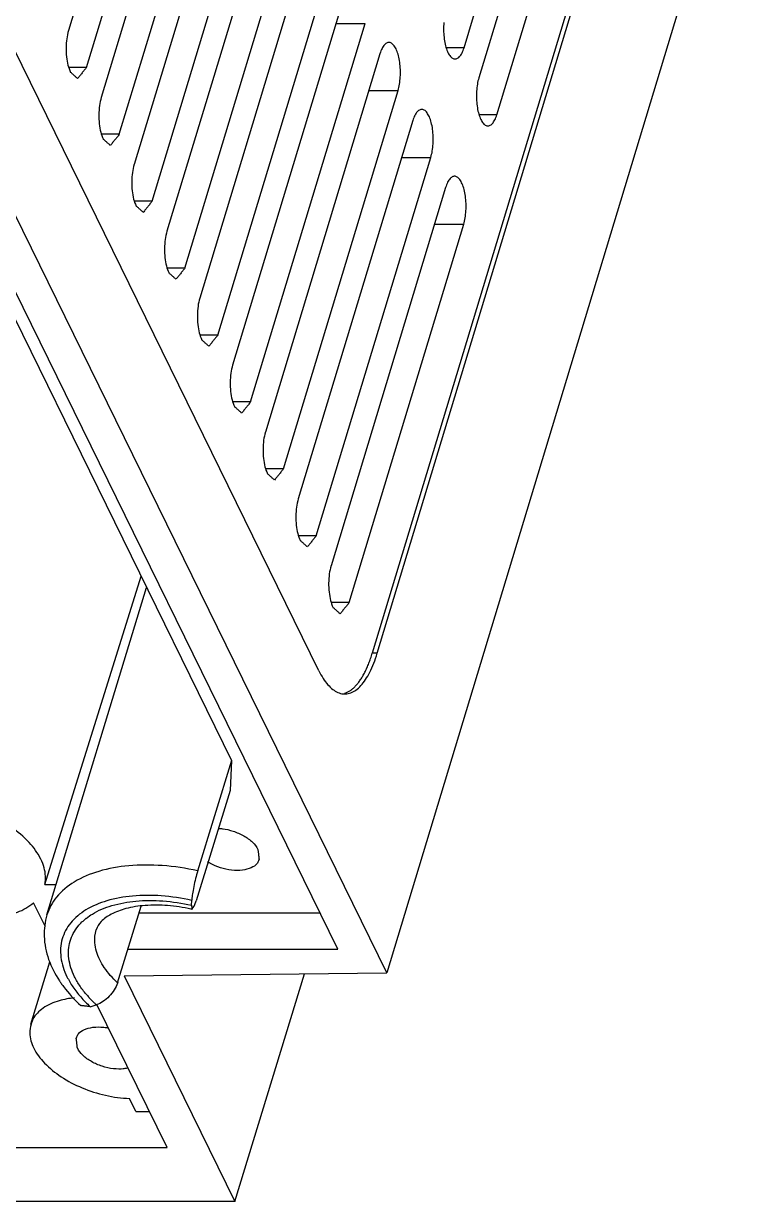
# Model space of a CAD drawing. Header units: millimetres. Extents: x 5016 to 6204, y 3065 to 3485.
# Drawn here: x 6112.22 to 6139.01, y 3147.3 to 3191.07 of the extents above; entities that cross this region are included whole.
import ezdxf

# ---------------------------------------------------------------- set-up
doc = ezdxf.new("R2010")
doc.units = ezdxf.units.MM

msp = doc.modelspace()

# ---------------------------------------------------------------- linework, layer by layer
at = {"color": 7}
for p, q in [((6125.718, 3155.796), (6100.089, 3208.021)), ((6123.896, 3156.676), (6099.131, 3207.141)), ((6118.144, 3204.868), (6113.885, 3190.807)), ((6123.193, 3167.02), (6104.891, 3204.317)), ((6128.589, 3190.169), (6132.848, 3204.229)), ((6114.556, 3189.44), (6118.815, 3203.5)), ((6100.742, 3202.815), (6119.951, 3163.681)), ((6133.397, 3203.11), (6129.139, 3189.05)), ((6119.364, 3202.381), (6115.105, 3188.321)), ((6129.81, 3187.682), (6134.068, 3201.743)), ((6115.776, 3186.953), (6120.035, 3201.014)), ((6120.584, 3199.895), (6116.325, 3185.834)), ((6134.977, 3200.019), (6125.178, 3167.667)), ((6125.363, 3167.667), (6135.161, 3200.019)), ((6139.013, 3199.686), (6125.718, 3155.796)), ((6116.996, 3184.467), (6121.255, 3198.527)), ((6121.804, 3197.409), (6117.546, 3183.348)), ((6118.217, 3181.98), (6122.475, 3196.041)), ((6123.024, 3194.922), (6118.766, 3180.861)), ((6119.437, 3179.494), (6123.695, 3193.555)), ((6124.244, 3192.436), (6119.986, 3178.375)), ((6120.657, 3177.007), (6124.915, 3191.068)), ((6123.83, 3191.068), (6124.915, 3191.068)), ((6128.589, 3190.169), (6127.929, 3190.169)), ((6125.465, 3189.949), (6121.206, 3175.889)), ((6114.556, 3189.44), (6113.896, 3189.44)), ((6121.877, 3174.521), (6126.136, 3188.582)), ((6125.05, 3188.582), (6126.136, 3188.582)), ((6129.81, 3187.682), (6129.149, 3187.682)), ((6126.685, 3187.463), (6122.426, 3173.402)), ((6115.776, 3186.953), (6115.116, 3186.953)), ((6123.097, 3172.035), (6127.356, 3186.095)), ((6126.271, 3186.095), (6127.356, 3186.095)), ((6127.905, 3184.976), (6123.646, 3170.916)), ((6116.996, 3184.467), (6116.336, 3184.467)), ((6124.317, 3169.548), (6128.576, 3183.609)), ((6127.491, 3183.609), (6128.576, 3183.609)), ((6118.217, 3181.98), (6117.556, 3181.98)), ((6119.437, 3179.494), (6118.776, 3179.494)), ((6120.657, 3177.007), (6119.997, 3177.007)), ((6121.877, 3174.521), (6121.217, 3174.521)), ((6123.097, 3172.035), (6122.437, 3172.035)), ((6113.005, 3159.079), (6116.59, 3170.528)), ((6113.086, 3157.942), (6116.792, 3170.117)), ((6124.317, 3169.548), (6123.657, 3169.548)), ((6125.363, 3167.667), (6125.178, 3167.667)), ((6118.689, 3159.581), (6119.956, 3163.691)), ((6119.951, 3163.681), (6119.893, 3162.565)), ((6119.893, 3162.565), (6118.626, 3158.467)), ((6113.005, 3159.079), (6113.432, 3159.079)), ((6113.028, 3157.498), (6112.588, 3158.395)), ((6115.712, 3155.419), (6116.593, 3158.27)), ((6118.458, 3158.306), (6118.468, 3158.483)), ((6118.556, 3158.271), (6118.614, 3158.432)), ((6118.614, 3158.432), (6118.626, 3158.467)), ((6116.514, 3158.016), (6123.238, 3158.016)), ((6116.1, 3156.676), (6123.896, 3156.676)), ((6112.491, 3153.884), (6113.195, 3156.199)), ((6115.953, 3155.68), (6125.718, 3155.796)), ((6115.953, 3155.68), (6120.067, 3147.296)), ((6120.067, 3147.296), (6122.654, 3155.76)), ((6114.692, 3154.534), (6114.919, 3154.604)), ((6117.556, 3149.297), (6114.945, 3154.617)), ((6116.392, 3150.642), (6116.156, 3151.124)), ((6116.392, 3150.642), (6116.896, 3150.642)), ((5997.007, 3149.297), (6117.556, 3149.297)), ((6120.067, 3147.296), (5996.46, 3147.296))]:
    msp.add_line(p, q, dxfattribs=at)
for points in [[(6127.839, 3191.104, 0), (6127.834, 3191.036, 0), (6127.831, 3190.968, 0), (6127.829, 3190.899, 0), (6127.829, 3190.83, 0), (6127.831, 3190.761, 0), (6127.834, 3190.692, 0), (6127.839, 3190.624, 0), (6127.846, 3190.557, 0), (6127.854, 3190.491, 0), (6127.864, 3190.427, 0), (6127.875, 3190.364, 0), (6127.888, 3190.303, 0), (6127.902, 3190.244, 0), (6127.918, 3190.188, 0), (6127.935, 3190.134, 0), (6127.953, 3190.083, 0), (6127.972, 3190.035, 0), (6127.993, 3189.991, 0), (6128.014, 3189.949, 0), (6128.037, 3189.912, 0), (6128.06, 3189.878, 0), (6128.085, 3189.848, 0), (6128.109, 3189.822, 0), (6128.135, 3189.799, 0), (6128.161, 3189.782, 0), (6128.187, 3189.768, 0), (6128.213, 3189.758, 0), (6128.24, 3189.753, 0), (6128.267, 3189.753, 0), (6128.293, 3189.756, 0), (6128.32, 3189.764, 0), (6128.346, 3189.776, 0), (6128.372, 3189.793, 0), (6128.397, 3189.813, 0), (6128.422, 3189.838, 0), (6128.446, 3189.867, 0), (6128.47, 3189.899, 0), (6128.492, 3189.936, 0), (6128.514, 3189.976, 0), (6128.535, 3190.019, 0), (6128.554, 3190.066, 0), (6128.572, 3190.116, 0), (6128.589, 3190.169, 0)], [(6126.136, 3188.582, 0), (6126.151, 3188.637, 0), (6126.166, 3188.695, 0), (6126.179, 3188.755, 0), (6126.19, 3188.818, 0), (6126.2, 3188.882, 0), (6126.208, 3188.947, 0), (6126.215, 3189.014, 0), (6126.22, 3189.081, 0), (6126.223, 3189.15, 0), (6126.225, 3189.219, 0), (6126.225, 3189.288, 0), (6126.223, 3189.357, 0), (6126.22, 3189.426, 0), (6126.215, 3189.494, 0), (6126.209, 3189.561, 0), (6126.2, 3189.627, 0), (6126.191, 3189.691, 0), (6126.179, 3189.754, 0), (6126.166, 3189.815, 0), (6126.152, 3189.874, 0), (6126.136, 3189.93, 0), (6126.119, 3189.984, 0), (6126.101, 3190.035, 0), (6126.082, 3190.083, 0), (6126.061, 3190.127, 0), (6126.04, 3190.168, 0), (6126.017, 3190.206, 0), (6125.994, 3190.24, 0), (6125.97, 3190.27, 0), (6125.945, 3190.296, 0), (6125.919, 3190.318, 0), (6125.893, 3190.336, 0), (6125.867, 3190.35, 0), (6125.841, 3190.359, 0), (6125.814, 3190.365, 0), (6125.787, 3190.365, 0), (6125.761, 3190.362, 0), (6125.734, 3190.354, 0), (6125.708, 3190.342, 0), (6125.682, 3190.325, 0), (6125.657, 3190.305, 0), (6125.632, 3190.28, 0), (6125.608, 3190.251, 0), (6125.584, 3190.219, 0), (6125.562, 3190.182, 0), (6125.54, 3190.142, 0), (6125.52, 3190.099, 0), (6125.5, 3190.052, 0), (6125.482, 3190.002, 0), (6125.465, 3189.949, 0)], [(6129.139, 3189.05, 0), (6129.123, 3188.994, 0), (6129.108, 3188.936, 0), (6129.096, 3188.876, 0), (6129.084, 3188.814, 0), (6129.074, 3188.75, 0), (6129.066, 3188.684, 0), (6129.059, 3188.618, 0), (6129.054, 3188.55, 0), (6129.051, 3188.482, 0), (6129.049, 3188.413, 0), (6129.049, 3188.344, 0), (6129.051, 3188.274, 0), (6129.054, 3188.206, 0), (6129.059, 3188.138, 0), (6129.066, 3188.071, 0), (6129.074, 3188.005, 0), (6129.084, 3187.94, 0), (6129.095, 3187.877, 0), (6129.108, 3187.816, 0), (6129.122, 3187.758, 0), (6129.138, 3187.701, 0), (6129.155, 3187.648, 0), (6129.173, 3187.597, 0), (6129.193, 3187.549, 0), (6129.213, 3187.504, 0), (6129.235, 3187.463, 0), (6129.257, 3187.425, 0), (6129.281, 3187.391, 0), (6129.305, 3187.361, 0), (6129.33, 3187.335, 0), (6129.355, 3187.313, 0), (6129.381, 3187.295, 0), (6129.407, 3187.281, 0), (6129.434, 3187.272, 0), (6129.46, 3187.267, 0), (6129.487, 3187.266, 0), (6129.514, 3187.27, 0), (6129.54, 3187.278, 0), (6129.566, 3187.29, 0), (6129.592, 3187.306, 0), (6129.618, 3187.327, 0), (6129.642, 3187.352, 0), (6129.667, 3187.38, 0), (6129.69, 3187.413, 0), (6129.713, 3187.449, 0), (6129.734, 3187.489, 0), (6129.755, 3187.533, 0), (6129.774, 3187.58, 0), (6129.793, 3187.629, 0), (6129.81, 3187.682, 0)], [(6127.356, 3186.095, 0), (6127.371, 3186.151, 0), (6127.386, 3186.209, 0), (6127.399, 3186.269, 0), (6127.41, 3186.331, 0), (6127.42, 3186.395, 0), (6127.428, 3186.46, 0), (6127.435, 3186.527, 0), (6127.44, 3186.595, 0), (6127.443, 3186.663, 0), (6127.445, 3186.732, 0), (6127.445, 3186.801, 0), (6127.443, 3186.87, 0), (6127.44, 3186.939, 0), (6127.435, 3187.007, 0), (6127.429, 3187.074, 0), (6127.42, 3187.14, 0), (6127.411, 3187.205, 0), (6127.399, 3187.267, 0), (6127.386, 3187.328, 0), (6127.372, 3187.387, 0), (6127.356, 3187.443, 0), (6127.339, 3187.497, 0), (6127.321, 3187.548, 0), (6127.302, 3187.596, 0), (6127.281, 3187.641, 0), (6127.26, 3187.682, 0), (6127.237, 3187.719, 0), (6127.214, 3187.753, 0), (6127.19, 3187.784, 0), (6127.165, 3187.81, 0), (6127.139, 3187.832, 0), (6127.113, 3187.85, 0), (6127.087, 3187.863, 0), (6127.061, 3187.873, 0), (6127.034, 3187.878, 0), (6127.007, 3187.879, 0), (6126.981, 3187.875, 0), (6126.954, 3187.867, 0), (6126.928, 3187.855, 0), (6126.902, 3187.839, 0), (6126.877, 3187.818, 0), (6126.852, 3187.793, 0), (6126.828, 3187.764, 0), (6126.804, 3187.732, 0), (6126.782, 3187.695, 0), (6126.76, 3187.655, 0), (6126.739, 3187.612, 0), (6126.72, 3187.565, 0), (6126.702, 3187.515, 0), (6126.685, 3187.463, 0)], [(6128.576, 3183.609, 0), (6128.592, 3183.664, 0), (6128.606, 3183.722, 0), (6128.619, 3183.782, 0), (6128.63, 3183.845, 0), (6128.64, 3183.908, 0), (6128.648, 3183.974, 0), (6128.655, 3184.041, 0), (6128.66, 3184.108, 0), (6128.664, 3184.177, 0), (6128.665, 3184.246, 0), (6128.665, 3184.315, 0), (6128.664, 3184.384, 0), (6128.66, 3184.453, 0), (6128.655, 3184.521, 0), (6128.649, 3184.588, 0), (6128.641, 3184.654, 0), (6128.631, 3184.718, 0), (6128.619, 3184.781, 0), (6128.607, 3184.842, 0), (6128.592, 3184.901, 0), (6128.577, 3184.957, 0), (6128.56, 3185.011, 0), (6128.541, 3185.062, 0), (6128.522, 3185.11, 0), (6128.501, 3185.154, 0), (6128.48, 3185.195, 0), (6128.457, 3185.233, 0), (6128.434, 3185.267, 0), (6128.41, 3185.297, 0), (6128.385, 3185.323, 0), (6128.36, 3185.345, 0), (6128.334, 3185.363, 0), (6128.307, 3185.377, 0), (6128.281, 3185.386, 0), (6128.254, 3185.392, 0), (6128.228, 3185.392, 0), (6128.201, 3185.389, 0), (6128.174, 3185.381, 0), (6128.148, 3185.369, 0), (6128.122, 3185.352, 0), (6128.097, 3185.332, 0), (6128.072, 3185.307, 0), (6128.048, 3185.278, 0), (6128.024, 3185.245, 0), (6128.002, 3185.209, 0), (6127.98, 3185.169, 0), (6127.96, 3185.126, 0), (6127.94, 3185.079, 0), (6127.922, 3185.029, 0), (6127.905, 3184.976, 0)], [(6123.193, 3167.02, 0), (6123.232, 3166.944, 0), (6123.272, 3166.87, 0), (6123.312, 3166.8, 0), (6123.354, 3166.733, 0), (6123.396, 3166.67, 0), (6123.439, 3166.61, 0), (6123.482, 3166.553, 0), (6123.527, 3166.5, 0), (6123.571, 3166.451, 0), (6123.617, 3166.405, 0), (6123.663, 3166.363, 0), (6123.709, 3166.325, 0), (6123.756, 3166.291, 0), (6123.803, 3166.26, 0), (6123.851, 3166.233, 0), (6123.899, 3166.21, 0), (6123.947, 3166.191, 0), (6123.995, 3166.176, 0), (6124.043, 3166.165, 0), (6124.092, 3166.157, 0), (6124.14, 3166.154, 0), (6124.189, 3166.154, 0), (6124.237, 3166.159, 0), (6124.286, 3166.167, 0), (6124.334, 3166.18, 0), (6124.382, 3166.196, 0), (6124.43, 3166.216, 0), (6124.478, 3166.241, 0), (6124.525, 3166.269, 0), (6124.572, 3166.3, 0), (6124.618, 3166.336, 0), (6124.664, 3166.375, 0), (6124.71, 3166.418, 0), (6124.754, 3166.465, 0), (6124.799, 3166.516, 0), (6124.842, 3166.57, 0), (6124.885, 3166.627, 0), (6124.928, 3166.688, 0), (6124.969, 3166.753, 0), (6125.01, 3166.821, 0), (6125.049, 3166.892, 0), (6125.088, 3166.966, 0), (6125.126, 3167.044, 0), (6125.163, 3167.124, 0), (6125.199, 3167.208, 0), (6125.234, 3167.294, 0), (6125.268, 3167.383, 0), (6125.301, 3167.475, 0), (6125.332, 3167.57, 0), (6125.363, 3167.667, 0)], [(6124.15, 3166.18, 0), (6124.174, 3166.188, 0), (6124.198, 3166.196, 0), (6124.222, 3166.206, 0), (6124.246, 3166.216, 0), (6124.27, 3166.228, 0), (6124.293, 3166.241, 0), (6124.317, 3166.254, 0), (6124.341, 3166.268, 0), (6124.364, 3166.284, 0), (6124.388, 3166.3, 0), (6124.411, 3166.318, 0), (6124.434, 3166.336, 0), (6124.457, 3166.355, 0), (6124.48, 3166.375, 0), (6124.503, 3166.396, 0), (6124.525, 3166.418, 0), (6124.548, 3166.441, 0), (6124.57, 3166.465, 0), (6124.592, 3166.49, 0), (6124.615, 3166.516, 0), (6124.636, 3166.542, 0), (6124.658, 3166.57, 0), (6124.68, 3166.598, 0), (6124.701, 3166.627, 0), (6124.722, 3166.657, 0), (6124.743, 3166.688, 0), (6124.764, 3166.72, 0), (6124.785, 3166.753, 0), (6124.805, 3166.786, 0), (6124.825, 3166.821, 0), (6124.845, 3166.856, 0), (6124.865, 3166.892, 0), (6124.885, 3166.928, 0), (6124.904, 3166.966, 0), (6124.923, 3167.004, 0), (6124.942, 3167.044, 0), (6124.961, 3167.083, 0), (6124.979, 3167.124, 0), (6124.997, 3167.165, 0), (6125.015, 3167.208, 0), (6125.032, 3167.25, 0), (6125.05, 3167.294, 0), (6125.067, 3167.338, 0), (6125.084, 3167.383, 0), (6125.1, 3167.429, 0), (6125.116, 3167.475, 0), (6125.132, 3167.522, 0), (6125.148, 3167.57, 0), (6125.163, 3167.618, 0), (6125.178, 3167.667, 0)]]:
    msp.add_polyline3d(points, dxfattribs=at)
for centre, radius, start, end in [((6116.953, 3151.281), 7.036, 77.4817, 77.8347), ((6117.17, 3157.881), 4.336, 213.3253, 214.8019), ((6117.307, 3157.977), 4.504, 214.8036, 216.6985), ((6117.715, 3157.668), 4.146, 221.0833, 222.3246), ((6117.934, 3157.871), 4.446, 222.353, 225.8969), ((6118.18, 3158.121), 4.796, 225.8702, 227.1594)]:
    msp.add_arc(centre, radius, start, end, dxfattribs=at)
for points, knots in [([(6113.887, 3190.814), (6113.853, 3190.702), (6113.812, 3190.498), (6113.789, 3190.169), (6113.805, 3189.835), (6113.857, 3189.529), (6113.915, 3189.355), (6113.966, 3189.25)], [0, 0, 0, 0, 0.1947, 0.409547, 0.626958, 0.828974, 1, 1, 1, 1]), ([(6115.107, 3188.328), (6115.074, 3188.216), (6115.033, 3188.011), (6115.009, 3187.682), (6115.025, 3187.349), (6115.077, 3187.043), (6115.135, 3186.868), (6115.186, 3186.763)], [0, 0, 0, 0, 0.1947, 0.409547, 0.626958, 0.828974, 1, 1, 1, 1]), ([(6116.328, 3185.841), (6116.294, 3185.729), (6116.253, 3185.525), (6116.229, 3185.196), (6116.245, 3184.863), (6116.298, 3184.557), (6116.355, 3184.382), (6116.406, 3184.277)], [0, 0, 0, 0, 0.1947, 0.409547, 0.626958, 0.828974, 1, 1, 1, 1]), ([(6117.548, 3183.355), (6117.514, 3183.243), (6117.473, 3183.038), (6117.45, 3182.71), (6117.465, 3182.376), (6117.518, 3182.07), (6117.575, 3181.895), (6117.626, 3181.79)], [0, 0, 0, 0, 0.1947, 0.409547, 0.626958, 0.828974, 1, 1, 1, 1]), ([(6118.768, 3180.868), (6118.734, 3180.757), (6118.693, 3180.552), (6118.67, 3180.223), (6118.685, 3179.89), (6118.738, 3179.584), (6118.796, 3179.409), (6118.846, 3179.304)], [0, 0, 0, 0, 0.1947, 0.409547, 0.626958, 0.828974, 1, 1, 1, 1]), ([(6119.988, 3178.382), (6119.954, 3178.27), (6119.913, 3178.066), (6119.89, 3177.737), (6119.905, 3177.403), (6119.958, 3177.097), (6120.016, 3176.923), (6120.066, 3176.817)], [0, 0, 0, 0, 0.1947, 0.409547, 0.626958, 0.828974, 1, 1, 1, 1]), ([(6121.208, 3175.896), (6121.174, 3175.784), (6121.133, 3175.579), (6121.11, 3175.25), (6121.126, 3174.917), (6121.178, 3174.611), (6121.236, 3174.436), (6121.287, 3174.331)], [0, 0, 0, 0, 0.1947, 0.409547, 0.626958, 0.828974, 1, 1, 1, 1]), ([(6122.428, 3173.409), (6122.395, 3173.297), (6122.354, 3173.093), (6122.33, 3172.764), (6122.346, 3172.43), (6122.398, 3172.124), (6122.456, 3171.95), (6122.507, 3171.844)], [0, 0, 0, 0, 0.1947, 0.409547, 0.626958, 0.828974, 1, 1, 1, 1]), ([(6123.649, 3170.923), (6123.615, 3170.811), (6123.574, 3170.606), (6123.55, 3170.277), (6123.566, 3169.944), (6123.619, 3169.638), (6123.676, 3169.463), (6123.727, 3169.358)], [0, 0, 0, 0, 0.1947, 0.409547, 0.626958, 0.828974, 1, 1, 1, 1]), ([(6112.857, 3160.017), (6112.746, 3160.244), (6112.417, 3160.689), (6111.747, 3161.245), (6110.915, 3161.706), (6109.975, 3162.039), (6108.999, 3162.214), (6108.068, 3162.213), (6107.261, 3162.036), (6106.632, 3161.692), (6106.337, 3161.307), (6106.26, 3161.086)], [0, 0, 0, 0, 0.097774, 0.210107, 0.333881, 0.463152, 0.593695, 0.714628, 0.820374, 0.909594, 1, 1, 1, 1]), ([(6106.249, 3161.052), (6106.204, 3160.901), (6106.17, 3160.517), (6106.384, 3159.91), (6106.855, 3159.301), (6107.536, 3158.752), (6108.377, 3158.3), (6109.309, 3157.982), (6110.263, 3157.819), (6111.167, 3157.823), (6111.963, 3157.996), (6112.414, 3158.243), (6112.588, 3158.395)], [0, 0, 0, 0, 0.058391, 0.137944, 0.231627, 0.339673, 0.458735, 0.582581, 0.701879, 0.814432, 0.914696, 1, 1, 1, 1]), ([(6119.454, 3161.157), (6119.571, 3161.15), (6119.688, 3161.142), (6120.014, 3161.069), (6120.401, 3160.9), (6120.72, 3160.673), (6120.878, 3160.48), (6120.928, 3160.375)], [0, 0, 0, 0, 0.07688, 0.32671, 0.574583, 0.804784, 1, 1, 1, 1]), ([(6113.003, 3159.071), (6113.027, 3159.185), (6113.042, 3159.386), (6112.989, 3159.706), (6112.909, 3159.913), (6112.857, 3160.018)], [0, 0, 0, 0, 0.312911, 0.643139, 1, 1, 1, 1]), ([(6120.976, 3160.025), (6120.934, 3159.915), (6120.884, 3159.808), (6120.67, 3159.673), (6120.335, 3159.589), (6119.939, 3159.593), (6119.525, 3159.684), (6119.254, 3159.801), (6119.153, 3159.86), (6119.053, 3159.92)], [0, 0, 0, 0, 0.070257, 0.202558, 0.365461, 0.555581, 0.760546, 0.963907, 1, 1, 1, 1]), ([(6118.689, 3159.581), (6118.256, 3159.677), (6117.403, 3159.806), (6116.161, 3159.808), (6115.046, 3159.614), (6114.115, 3159.229), (6113.427, 3158.668), (6113.159, 3158.181), (6113.086, 3157.942)], [0, 0, 0, 0, 0.210222, 0.40788, 0.586902, 0.74415, 0.88114, 1, 1, 1, 1]), ([(6118.692, 3159.591), (6118.657, 3159.479), (6118.608, 3159.295), (6118.543, 3159.006), (6118.493, 3158.724), (6118.475, 3158.609), (6118.468, 3158.492)], [0, 0, 0, 0, 0.258298, 0.535427, 0.794401, 1, 1, 1, 1]), ([(6118.468, 3158.483), (6118.096, 3158.566), (6117.363, 3158.677), (6116.297, 3158.678), (6115.341, 3158.511), (6114.544, 3158.181), (6113.947, 3157.694), (6113.603, 3157.061), (6113.563, 3156.338), (6113.719, 3155.875), (6113.83, 3155.648)], [0, 0, 0, 0, 0.165974, 0.321615, 0.462342, 0.585878, 0.693527, 0.791498, 0.890241, 1, 1, 1, 1]), ([(6114.538, 3157.812), (6114.63, 3157.884), (6114.911, 3158.076), (6115.524, 3158.331), (6116.418, 3158.488), (6117.418, 3158.488), (6118.107, 3158.384), (6118.458, 3158.306)], [0, 0, 0, 0, 0.065845, 0.262022, 0.485777, 0.734016, 1, 1, 1, 1]), ([(6118.436, 3158.16), (6118.151, 3158.221), (6117.585, 3158.307), (6116.77, 3158.317), (6116.058, 3158.209), (6115.5, 3158.007), (6115.108, 3157.739), (6114.953, 3157.501), (6114.918, 3157.387)], [0, 0, 0, 0, 0.227466, 0.44602, 0.634282, 0.787003, 0.906426, 1, 1, 1, 1]), ([(6113.086, 3157.942), (6113.008, 3157.687), (6112.937, 3157.121), (6113.112, 3156.272), (6113.384, 3155.745), (6113.546, 3155.499)], [0, 0, 0, 0, 0.312599, 0.654518, 1, 1, 1, 1]), ([(6114.111, 3155.648), (6114.006, 3155.861), (6113.86, 3156.297), (6113.899, 3156.976), (6114.178, 3157.488), (6114.436, 3157.733), (6114.549, 3157.821)], [0, 0, 0, 0, 0.295553, 0.560263, 0.822275, 1, 1, 1, 1]), ([(6115.047, 3156.279), (6114.95, 3156.476), (6114.831, 3156.848), (6114.872, 3157.234), (6114.918, 3157.386)], [0, 0, 0, 0, 0.579727, 1, 1, 1, 1]), ([(6115.712, 3155.419), (6115.617, 3155.507), (6115.441, 3155.687), (6115.216, 3155.975), (6115.097, 3156.175), (6115.046, 3156.28)], [0, 0, 0, 0, 0.356212, 0.689672, 1, 1, 1, 1]), ([(6113.83, 3155.648), (6113.895, 3155.517), (6114.05, 3155.254), (6114.237, 3155.014), (6114.341, 3154.896)], [0, 0, 0, 0, 0.482022, 1, 1, 1, 1]), ([(6114.589, 3154.943), (6114.492, 3155.054), (6114.317, 3155.279), (6114.171, 3155.525), (6114.111, 3155.648)], [0, 0, 0, 0, 0.517978, 1, 1, 1, 1]), ([(6115.715, 3155.43), (6115.68, 3155.318), (6115.595, 3155.149), (6115.407, 3154.913), (6115.18, 3154.721), (6115.018, 3154.635), (6114.906, 3154.6)], [0, 0, 0, 0, 0.242786, 0.506398, 0.766607, 1, 1, 1, 1]), ([(6114.105, 3154.858), (6113.915, 3154.841), (6113.506, 3154.77), (6112.947, 3154.532), (6112.605, 3154.18), (6112.52, 3153.971), (6112.484, 3153.859)], [0, 0, 0, 0, 0.288981, 0.622304, 0.902686, 1, 1, 1, 1]), ([(6112.493, 3153.887), (6112.459, 3153.775), (6112.419, 3153.472), (6112.511, 3153.17), (6112.596, 3152.997)], [0, 0, 0, 0, 0.365278, 1, 1, 1, 1]), ([(6114.169, 3153.349), (6114.211, 3153.458), (6114.261, 3153.566), (6114.474, 3153.701), (6114.81, 3153.785), (6115.14, 3153.78), (6115.256, 3153.764), (6115.37, 3153.741)], [0, 0, 0, 0, 0.108567, 0.313011, 0.564744, 0.858534, 1, 1, 1, 1]), ([(6112.596, 3152.997), (6112.696, 3152.792), (6113, 3152.39), (6113.62, 3151.893), (6114.392, 3151.49), (6115.253, 3151.216), (6115.857, 3151.134), (6116.156, 3151.124)], [0, 0, 0, 0, 0.16403, 0.354972, 0.565816, 0.785209, 1, 1, 1, 1]), ([(6116.103, 3152.255), (6115.988, 3152.231), (6115.874, 3152.209), (6115.545, 3152.214), (6115.131, 3152.305), (6114.743, 3152.473), (6114.425, 3152.701), (6114.267, 3152.894), (6114.216, 3152.999)], [0, 0, 0, 0, 0.067863, 0.254906, 0.456556, 0.656626, 0.842432, 1, 1, 1, 1])]:
    msp.add_open_spline(points, degree=3, knots=knots, dxfattribs=at)
for points, degree in [([(6114.225, 3189.024), (6113.96, 3189.262)], 1), ([(6114.556, 3189.44), (6114.225, 3189.024)], 1), ([(6115.445, 3186.538), (6115.18, 3186.775)], 1), ([(6115.777, 3186.954), (6115.445, 3186.538)], 1), ([(6116.997, 3184.468), (6116.665, 3184.051)], 1), ([(6116.665, 3184.051), (6116.4, 3184.289)], 1), ([(6117.885, 3181.565), (6117.62, 3181.802)], 1), ([(6118.217, 3181.981), (6117.885, 3181.565)], 1), ([(6119.105, 3179.078), (6118.84, 3179.316)], 1), ([(6119.437, 3179.495), (6119.105, 3179.078)], 1), ([(6120.657, 3177.008), (6120.325, 3176.592)], 1), ([(6120.325, 3176.592), (6120.06, 3176.83)], 1), ([(6121.877, 3174.522), (6121.546, 3174.106)], 1), ([(6121.546, 3174.106), (6121.281, 3174.343)], 1), ([(6122.766, 3171.619), (6122.501, 3171.857)], 1), ([(6123.098, 3172.035), (6122.766, 3171.619)], 1), ([(6124.318, 3169.549), (6123.986, 3169.133)], 1), ([(6123.986, 3169.133), (6123.721, 3169.37)], 1), ([(6120.928, 3160.376), (6120.97, 3160.005)], 1), ([(6118.458, 3158.306), (6118.482, 3158.162)], 1), ([(6118.482, 3158.162), (6118.556, 3158.271)], 1), ([(6113.696, 3155.285), (6113.887, 3155.029), (6114.105, 3154.792), (6114.34, 3154.575)], 3), ([(6114.341, 3154.896), (6114.451, 3154.769), (6114.569, 3154.649), (6114.692, 3154.534)], 3), ([(6114.692, 3154.534), (6114.34, 3154.575)], 1), ([(6114.217, 3152.997), (6114.175, 3153.368)], 1)]:
    msp.add_open_spline(points, degree=degree, dxfattribs=at)

doc.saveas('drawing.dxf')
